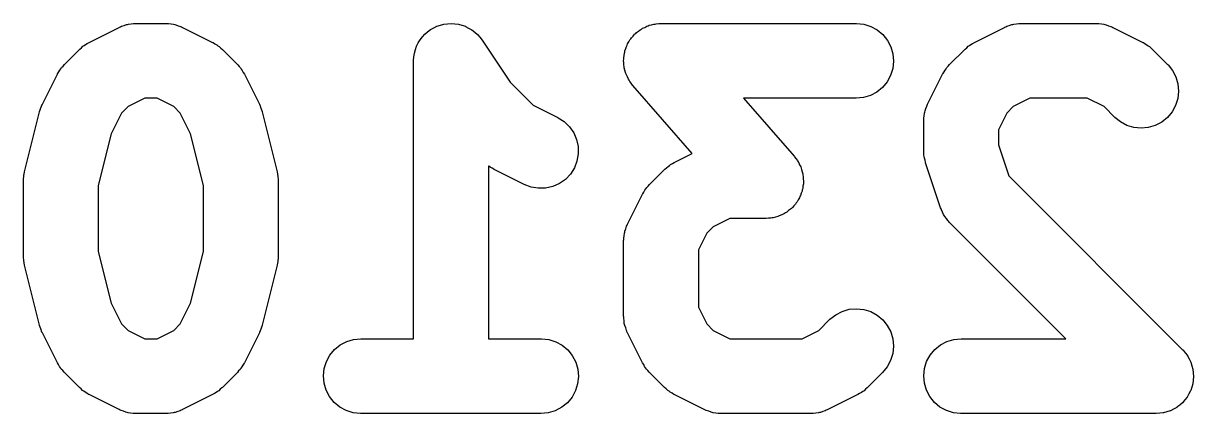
# Model space of a CAD drawing. Extents: x 1.4 to 13.8, y -4.8 to -0.1.
# Drawn here: x 1.435 to 2.02, y -0.342 to -0.148 of the extents above; entities that cross this region are included whole.
import ezdxf

# ---------------------------------------------------------------- set-up
doc = ezdxf.new("R2010")
doc.units = 0
doc.header["$MEASUREMENT"] = 0
doc.layers.add('BLACK', color=7, linetype='CONTINUOUS')

msp = doc.modelspace()

# ---------------------------------------------------------------- linework, layer by layer
at = {"layer": 'BLACK', "linetype": 'CONTINUOUS'}
for p, q in [((1.46805, -0.157033), (1.48304, -0.149534)), ((1.48304, -0.149534), (1.48328, -0.149419)), ((1.48328, -0.149419), (1.48379, -0.149229)), ((1.48379, -0.149229), (1.48428, -0.148971)), ((1.48428, -0.148971), (1.4855, -0.148602)), ((1.4855, -0.148602), (1.4867, -0.148161)), ((1.4867, -0.148161), (1.48725, -0.148075)), ((1.48725, -0.148075), (1.48777, -0.147916)), ((1.48777, -0.147916), (1.48905, -0.147791)), ((1.48905, -0.147791), (1.49031, -0.147592)), ((1.49031, -0.147592), (1.49086, -0.147614)), ((1.49086, -0.147614), (1.49141, -0.14756)), ((1.49141, -0.14756), (1.50641, -0.14756)), ((1.50641, -0.14756), (1.50667, -0.147562)), ((1.50667, -0.147562), (1.50721, -0.147623)), ((1.50721, -0.147623), (1.50776, -0.147609)), ((1.50776, -0.147609), (1.50902, -0.147826)), ((1.50902, -0.147826), (1.51029, -0.147969)), ((1.51029, -0.147969), (1.51082, -0.148135)), ((1.51082, -0.148135), (1.51136, -0.148228)), ((1.51136, -0.148228), (1.51255, -0.148686)), ((1.51255, -0.148686), (1.51377, -0.149072)), ((1.51377, -0.149072), (1.51425, -0.149337)), ((1.51425, -0.149337), (1.51477, -0.149534)), ((1.51477, -0.149534), (1.52977, -0.157033)), ((1.6358, -0.1529), (1.63722, -0.151764)), ((1.63722, -0.151764), (1.63862, -0.150629)), ((1.63862, -0.150629), (1.63864, -0.150622)), ((1.63864, -0.150622), (1.63865, -0.150613)), ((1.63865, -0.150613), (1.64025, -0.149775)), ((1.64025, -0.149775), (1.64185, -0.148933)), ((1.64185, -0.148933), (1.64187, -0.148929)), ((1.64187, -0.148929), (1.64188, -0.148922)), ((1.64188, -0.148922), (1.64361, -0.148413)), ((1.64361, -0.148413), (1.64535, -0.147897)), ((1.64535, -0.147897), (1.64537, -0.147895)), ((1.64537, -0.147895), (1.64538, -0.147891)), ((1.64538, -0.147891), (1.64718, -0.147728)), ((1.64718, -0.147728), (1.64899, -0.14756)), ((1.64899, -0.14756), (1.649, -0.147562)), ((1.649, -0.147562), (1.64902, -0.14756)), ((1.64902, -0.14756), (1.65082, -0.14775)), ((1.65082, -0.14775), (1.65262, -0.147936)), ((1.65262, -0.147936), (1.65263, -0.14794)), ((1.65263, -0.14794), (1.65265, -0.147942)), ((1.65265, -0.147942), (1.65438, -0.148477)), ((1.65438, -0.148477), (1.65611, -0.14901)), ((1.65611, -0.14901), (1.65612, -0.149017)), ((1.65612, -0.149017), (1.65613, -0.149021)), ((1.65613, -0.149021), (1.65773, -0.149884)), ((1.65773, -0.149884), (1.65932, -0.150741)), ((1.65932, -0.150741), (1.65933, -0.15075)), ((1.65933, -0.15075), (1.65934, -0.150757)), ((1.65934, -0.150757), (1.66074, -0.151915)), ((1.66074, -0.151915), (1.66214, -0.153063)), ((1.74166, -0.152101), (1.74262, -0.151426)), ((1.74262, -0.151426), (1.74353, -0.150684)), ((1.74353, -0.150684), (1.7441, -0.150376)), ((1.7441, -0.150376), (1.74464, -0.149998)), ((1.74464, -0.149998), (1.74571, -0.149521)), ((1.74571, -0.149521), (1.74675, -0.148971)), ((1.74675, -0.148971), (1.74738, -0.148781)), ((1.74738, -0.148781), (1.74798, -0.148515)), ((1.74798, -0.148515), (1.74912, -0.148255)), ((1.74912, -0.148255), (1.75024, -0.147916)), ((1.75024, -0.147916), (1.7509, -0.147852)), ((1.7509, -0.147852), (1.75153, -0.147707)), ((1.75153, -0.147707), (1.75271, -0.147674)), ((1.75271, -0.147674), (1.75387, -0.14756)), ((1.75387, -0.14756), (1.85136, -0.14756)), ((1.85136, -0.14756), (1.85162, -0.147562)), ((1.85162, -0.147562), (1.85525, -0.147969)), ((1.85525, -0.147969), (1.85873, -0.149072)), ((1.85873, -0.149072), (1.86193, -0.15083)), ((1.86193, -0.15083), (1.86472, -0.153176)), ((1.91049, -0.157033), (1.92549, -0.149534)), ((1.92549, -0.149534), (1.92572, -0.149419)), ((1.92572, -0.149419), (1.92624, -0.149229)), ((1.92624, -0.149229), (1.92673, -0.148971)), ((1.92673, -0.148971), (1.92795, -0.148602)), ((1.92795, -0.148602), (1.92915, -0.148161)), ((1.92915, -0.148161), (1.92969, -0.148075)), ((1.92969, -0.148075), (1.93022, -0.147916)), ((1.93022, -0.147916), (1.93149, -0.147791)), ((1.93149, -0.147791), (1.93275, -0.147592)), ((1.93275, -0.147592), (1.9333, -0.147614)), ((1.9333, -0.147614), (1.93385, -0.14756)), ((1.93385, -0.14756), (1.97135, -0.14756)), ((1.97135, -0.14756), (1.97161, -0.147562)), ((1.97161, -0.147562), (1.97216, -0.147623)), ((1.97216, -0.147623), (1.97271, -0.147609)), ((1.97271, -0.147609), (1.97396, -0.147826)), ((1.97396, -0.147826), (1.97524, -0.147969)), ((1.97524, -0.147969), (1.97576, -0.148135)), ((1.97576, -0.148135), (1.9763, -0.148228)), ((1.9763, -0.148228), (1.9775, -0.148686)), ((1.9775, -0.148686), (1.97871, -0.149072)), ((1.97871, -0.149072), (1.9792, -0.149337)), ((1.9792, -0.149337), (1.97971, -0.149534)), ((1.97971, -0.149534), (1.99471, -0.157033)), ((1.46622, -0.158076), (1.46716, -0.157593)), ((1.46716, -0.157593), (1.46805, -0.157033)), ((1.52977, -0.157033), (1.53, -0.157152)), ((1.53, -0.157152), (1.53088, -0.157723)), ((1.53088, -0.157723), (1.53181, -0.15822)), ((1.6317, -0.158894), (1.63257, -0.157313)), ((1.63257, -0.157313), (1.63344, -0.15572)), ((1.63344, -0.15572), (1.63345, -0.155708)), ((1.63345, -0.155708), (1.63346, -0.155695)), ((1.63346, -0.155695), (1.63462, -0.154307)), ((1.63462, -0.154307), (1.63578, -0.15292)), ((1.63578, -0.15292), (1.63579, -0.152911)), ((1.63579, -0.152911), (1.6358, -0.1529)), ((1.66214, -0.153063), (1.66215, -0.153074)), ((1.66215, -0.153074), (1.66216, -0.153084)), ((1.66216, -0.153084), (1.6633, -0.154491)), ((1.6633, -0.154491), (1.66445, -0.155887)), ((1.66445, -0.155887), (1.67842, -0.176844)), ((1.73695, -0.158436), (1.73718, -0.157825)), ((1.73718, -0.157825), (1.73781, -0.156835)), ((1.73781, -0.156835), (1.73837, -0.155803)), ((1.73837, -0.155803), (1.73879, -0.155298)), ((1.73879, -0.155298), (1.73914, -0.154744)), ((1.73914, -0.154744), (1.73995, -0.153895)), ((1.73995, -0.153895), (1.7407, -0.152991)), ((1.7407, -0.152991), (1.74121, -0.152576)), ((1.74121, -0.152576), (1.74166, -0.152101)), ((1.86472, -0.153176), (1.86701, -0.156021)), ((1.86701, -0.156021), (1.8687, -0.159255)), ((1.90867, -0.158076), (1.9096, -0.157593)), ((1.9096, -0.157593), (1.91049, -0.157033)), ((1.99471, -0.157033), (1.99494, -0.157152)), ((1.99494, -0.157152), (1.99582, -0.157723)), ((1.99582, -0.157723), (1.99675, -0.15822)), ((1.45569, -0.168035), (1.46319, -0.160536)), ((1.46319, -0.160536), (1.46337, -0.160353)), ((1.46337, -0.160353), (1.46419, -0.159698)), ((1.46419, -0.159698), (1.46496, -0.158976)), ((1.46496, -0.158976), (1.46562, -0.158562)), ((1.46562, -0.158562), (1.46622, -0.158076)), ((1.53181, -0.15822), (1.53241, -0.158714)), ((1.53241, -0.158714), (1.53306, -0.159138)), ((1.53306, -0.159138), (1.53381, -0.159869)), ((1.53381, -0.159869), (1.53463, -0.160536)), ((1.53463, -0.160536), (1.54213, -0.168035)), ((1.63039, -0.164195), (1.63059, -0.162401)), ((1.63059, -0.162387), (1.6306, -0.162373)), ((1.63059, -0.162401), (1.63059, -0.162387)), ((1.6306, -0.162373), (1.63114, -0.160659)), ((1.63114, -0.160659), (1.63169, -0.158921)), ((1.63169, -0.158908), (1.6317, -0.158894)), ((1.63169, -0.158921), (1.63169, -0.158908)), ((1.73523, -0.164821), (1.73543, -0.163666)), ((1.73543, -0.163666), (1.73556, -0.1625)), ((1.73556, -0.1625), (1.73575, -0.161874)), ((1.73575, -0.161874), (1.73586, -0.161227)), ((1.73586, -0.161227), (1.73629, -0.160134)), ((1.73629, -0.160134), (1.73663, -0.159014)), ((1.73663, -0.159014), (1.73695, -0.158436)), ((1.8687, -0.159255), (1.86973, -0.162757)), ((1.86973, -0.162757), (1.87006, -0.166391)), ((1.89813, -0.168035), (1.90563, -0.160536)), ((1.90563, -0.160536), (1.90582, -0.160353)), ((1.90582, -0.160353), (1.90664, -0.159698)), ((1.90664, -0.159698), (1.9074, -0.158976)), ((1.9074, -0.158976), (1.90806, -0.158562)), ((1.90806, -0.158562), (1.90867, -0.158076)), ((1.99675, -0.15822), (1.99735, -0.158714)), ((1.99735, -0.158714), (1.998, -0.159138)), ((1.998, -0.159138), (1.99876, -0.159869)), ((1.99876, -0.159869), (1.99957, -0.160536)), ((1.99957, -0.160536), (2.00707, -0.168035)), ((1.45429, -0.169601), (1.45502, -0.168847)), ((1.45502, -0.168847), (1.45569, -0.168035)), ((1.54213, -0.168035), (1.54231, -0.168221)), ((1.54231, -0.168221), (1.54296, -0.169042)), ((1.54296, -0.169042), (1.54369, -0.169806)), ((1.63019, -0.166), (1.63039, -0.164195)), ((1.63019, -0.166028), (1.63019, -0.166)), ((1.63019, -0.166029), (1.63019, -0.166028)), ((1.63019, -0.166031), (1.63019, -0.166029)), ((1.63019, -0.166261), (1.63019, -0.166031)), ((1.63019, -0.30504), (1.63019, -0.166261)), ((1.73517, -0.16613), (1.73524, -0.165478)), ((1.73528, -0.167298), (1.73517, -0.16613)), ((1.73524, -0.165478), (1.73523, -0.164821)), ((1.7353, -0.16847), (1.73528, -0.167298)), ((1.73545, -0.169111), (1.7353, -0.16847)), ((1.7355, -0.169765), (1.73545, -0.169111)), ((1.87006, -0.166391), (1.86968, -0.170021)), ((1.89673, -0.169601), (1.89746, -0.168847)), ((1.89746, -0.168847), (1.89813, -0.168035)), ((2.00707, -0.168035), (2.00725, -0.168221)), ((2.00725, -0.168221), (2.00953, -0.171074)), ((1.44468, -0.187894), (1.45218, -0.172896)), ((1.45218, -0.172896), (1.4523, -0.172663)), ((1.4523, -0.172663), (1.45287, -0.171782)), ((1.45287, -0.171782), (1.45337, -0.170856)), ((1.45337, -0.170856), (1.45386, -0.170254)), ((1.45386, -0.170254), (1.45429, -0.169601)), ((1.54369, -0.169806), (1.5441, -0.170465)), ((1.5441, -0.170465), (1.54459, -0.171074)), ((1.54459, -0.171074), (1.54507, -0.172006)), ((1.54507, -0.172006), (1.54563, -0.172896)), ((1.54563, -0.172896), (1.55313, -0.187894)), ((1.73584, -0.17089), (1.7355, -0.169765)), ((1.73609, -0.172035), (1.73584, -0.17089)), ((1.73635, -0.172637), (1.73609, -0.172035)), ((1.73654, -0.173266), (1.73635, -0.172637)), ((1.73708, -0.174305), (1.73654, -0.173266)), ((1.73755, -0.17538), (1.73708, -0.174305)), ((1.73792, -0.175919), (1.73755, -0.17538)), ((1.8686, -0.173508), (1.86687, -0.176718)), ((1.86968, -0.170021), (1.8686, -0.173508)), ((1.88713, -0.187894), (1.89463, -0.172896)), ((1.89463, -0.172896), (1.89475, -0.172663)), ((1.89475, -0.172663), (1.89532, -0.171782)), ((1.89532, -0.171782), (1.89581, -0.170856)), ((1.89581, -0.170856), (1.89631, -0.170254)), ((1.89631, -0.170254), (1.89673, -0.169601)), ((2.00953, -0.171074), (2.01121, -0.174314)), ((2.01121, -0.174314), (2.01223, -0.177819)), ((1.67842, -0.176844), (1.68996, -0.188387)), ((1.73823, -0.176501), (1.73792, -0.175919)), ((1.73896, -0.177415), (1.73823, -0.176501)), ((1.73963, -0.178378), (1.73896, -0.177415)), ((1.7398, -0.178575), (1.73963, -0.178378)), ((1.76951, -0.212526), (1.7398, -0.178575)), ((1.86454, -0.17953), (1.86171, -0.181837)), ((1.86687, -0.176718), (1.86454, -0.17953)), ((2.01223, -0.177819), (2.01254, -0.181455)), ((1.49582, -0.184962), (1.48749, -0.189129)), ((1.50199, -0.184962), (1.49582, -0.184962)), ((1.51033, -0.189129), (1.50199, -0.184962)), ((1.85136, -0.184962), (1.79509, -0.184962)), ((1.79509, -0.184962), (1.82044, -0.213939)), ((1.85499, -0.184605), (1.85136, -0.184962)), ((1.85849, -0.18355), (1.85499, -0.184605)), ((1.86171, -0.181837), (1.85849, -0.18355)), ((1.93827, -0.184962), (1.92993, -0.189129)), ((1.96693, -0.184962), (1.93827, -0.184962)), ((1.97527, -0.189129), (1.96693, -0.184962)), ((2.01215, -0.185083), (2.01106, -0.188566)), ((2.01254, -0.181455), (2.01215, -0.185083)), ((1.43577, -0.221718), (1.44327, -0.191721)), ((1.44327, -0.191721), (1.44333, -0.191469)), ((1.44333, -0.191469), (1.44336, -0.191387)), ((1.44336, -0.191387), (1.44338, -0.191302)), ((1.44338, -0.191302), (1.444, -0.189679)), ((1.444, -0.189679), (1.44461, -0.188049)), ((1.44461, -0.188049), (1.44465, -0.187975)), ((1.44465, -0.187975), (1.44468, -0.187894)), ((1.48428, -0.192336), (1.47906, -0.202784)), ((1.48749, -0.189129), (1.48428, -0.192336)), ((1.51353, -0.192336), (1.51033, -0.189129)), ((1.51876, -0.202784), (1.51353, -0.192336)), ((1.55313, -0.187894), (1.55324, -0.188128)), ((1.55324, -0.188128), (1.55327, -0.18821)), ((1.55327, -0.18821), (1.55332, -0.188284)), ((1.55332, -0.188284), (1.5539, -0.189921)), ((1.5539, -0.189921), (1.5545, -0.191554)), ((1.5545, -0.191554), (1.55451, -0.19164)), ((1.55451, -0.19164), (1.55454, -0.191721)), ((1.55454, -0.191721), (1.56204, -0.221718)), ((1.68996, -0.188387), (1.70224, -0.194529)), ((1.88542, -0.193639), (1.88556, -0.192369)), ((1.88556, -0.192369), (1.88573, -0.191844)), ((1.88573, -0.191844), (1.88582, -0.191302)), ((1.88582, -0.191302), (1.88628, -0.190108)), ((1.88628, -0.190108), (1.88667, -0.18889)), ((1.88667, -0.18889), (1.88693, -0.188408)), ((1.88693, -0.188408), (1.88713, -0.187894)), ((1.92672, -0.192336), (1.92256, -0.200672)), ((1.92993, -0.189129), (1.92672, -0.192336)), ((1.98062, -0.194482), (1.97527, -0.189129)), ((2.00931, -0.19177), (2.00698, -0.194574)), ((2.01106, -0.188566), (2.00931, -0.19177)), ((1.70224, -0.194529), (1.70248, -0.194647)), ((1.70248, -0.194647), (1.70554, -0.196633)), ((1.70554, -0.196633), (1.70816, -0.199176)), ((1.88515, -0.196257), (1.88516, -0.195996)), ((1.88515, -0.211255), (1.88515, -0.196257)), ((1.88516, -0.195996), (1.88522, -0.195449)), ((1.8852, -0.194899), (1.88542, -0.193639)), ((1.88522, -0.195449), (1.8852, -0.194899)), ((1.98344, -0.196799), (1.98062, -0.194482)), ((1.98666, -0.198524), (1.98344, -0.196799)), ((1.99015, -0.199591), (1.98666, -0.198524)), ((2.00091, -0.198573), (1.99741, -0.199616)), ((2.00414, -0.196871), (2.00091, -0.198573)), ((2.00698, -0.194574), (2.00414, -0.196871)), ((1.47906, -0.202784), (1.47261, -0.228555)), ((1.5252, -0.228556), (1.51876, -0.202784)), ((1.70816, -0.199176), (1.71023, -0.202179)), ((1.71023, -0.202179), (1.71168, -0.205528)), ((1.92256, -0.200672), (1.92256, -0.20822)), ((1.99378, -0.19996), (1.99015, -0.199591)), ((1.99741, -0.199616), (1.99378, -0.19996)), ((1.71168, -0.205528), (1.71246, -0.209094)), ((1.71246, -0.209094), (1.71252, -0.212744)), ((1.92256, -0.20822), (1.9277, -0.223651)), ((1.71188, -0.216336), (1.71055, -0.219735)), ((1.71252, -0.212744), (1.71188, -0.216336)), ((1.76051, -0.217026), (1.76951, -0.212526)), ((1.82044, -0.213939), (1.82061, -0.214136)), ((1.82061, -0.214136), (1.82128, -0.215099)), ((1.82128, -0.215099), (1.82202, -0.216013)), ((1.82202, -0.216013), (1.82232, -0.216595)), ((1.88526, -0.212301), (1.88515, -0.211255)), ((1.88527, -0.213351), (1.88526, -0.212301)), ((1.88543, -0.214112), (1.88527, -0.213351)), ((1.88551, -0.214887), (1.88543, -0.214112)), ((1.88581, -0.215893), (1.88551, -0.214887)), ((1.88603, -0.216921), (1.88581, -0.215893)), ((1.43562, -0.222365), (1.43572, -0.222047)), ((1.43572, -0.222047), (1.43577, -0.221718)), ((1.56204, -0.221718), (1.5621, -0.221971)), ((1.5621, -0.221971), (1.56215, -0.222302)), ((1.66788, -0.218802), (1.66759, -0.218613)), ((1.66759, -0.218613), (1.66759, -0.30504)), ((1.66848, -0.219296), (1.66788, -0.218802)), ((1.66941, -0.219792), (1.66848, -0.219296)), ((1.67029, -0.220364), (1.66941, -0.219792)), ((1.67052, -0.220483), (1.67029, -0.220364)), ((1.68552, -0.227982), (1.67052, -0.220483)), ((1.71055, -0.219735), (1.70858, -0.222811)), ((1.74815, -0.228028), (1.75565, -0.220529)), ((1.75565, -0.220529), (1.75583, -0.220346)), ((1.75583, -0.220346), (1.75666, -0.21969)), ((1.75666, -0.21969), (1.75742, -0.218969)), ((1.75742, -0.218969), (1.75808, -0.218554)), ((1.75808, -0.218554), (1.75869, -0.218069)), ((1.75869, -0.218069), (1.75962, -0.217585)), ((1.75962, -0.217585), (1.76051, -0.217026)), ((1.82232, -0.216595), (1.82269, -0.217134)), ((1.82269, -0.217134), (1.82316, -0.218208)), ((1.82316, -0.218208), (1.82371, -0.219248)), ((1.82371, -0.219248), (1.82389, -0.219877)), ((1.82389, -0.219877), (1.82415, -0.220479)), ((1.82415, -0.220479), (1.82441, -0.221624)), ((1.82441, -0.221624), (1.82474, -0.222749)), ((1.88611, -0.217169), (1.88603, -0.216921)), ((1.89361, -0.239666), (1.88611, -0.217169)), ((1.43521, -0.225992), (1.43525, -0.225661)), ((1.43521, -0.226253), (1.43521, -0.225992)), ((1.43521, -0.263749), (1.43521, -0.226253)), ((1.43523, -0.225328), (1.43545, -0.22385)), ((1.43525, -0.225661), (1.43523, -0.225328)), ((1.43545, -0.22385), (1.43562, -0.222365)), ((1.56215, -0.222302), (1.56225, -0.222621)), ((1.56225, -0.222621), (1.56239, -0.224108)), ((1.56239, -0.224108), (1.56259, -0.225589)), ((1.56259, -0.225589), (1.56257, -0.225921)), ((1.56257, -0.225921), (1.5626, -0.226253)), ((1.5626, -0.226253), (1.5626, -0.263749)), ((1.68893, -0.229287), (1.68552, -0.227982)), ((1.70307, -0.227542), (1.69973, -0.229017)), ((1.70606, -0.225447), (1.70307, -0.227542)), ((1.70858, -0.222811), (1.70606, -0.225447)), ((1.74748, -0.22884), (1.74815, -0.228028)), ((1.82474, -0.222749), (1.8248, -0.223403)), ((1.8248, -0.223403), (1.82494, -0.224044)), ((1.82501, -0.227693), (1.82481, -0.228848)), ((1.82494, -0.224044), (1.82496, -0.225216)), ((1.82496, -0.225216), (1.82507, -0.226384)), ((1.82507, -0.226384), (1.825, -0.227036)), ((1.825, -0.227036), (1.82501, -0.227693)), ((1.9277, -0.223651), (2.01457, -0.310518)), ((1.47261, -0.228555), (1.47261, -0.261446)), ((1.5252, -0.261446), (1.5252, -0.228556)), ((1.69252, -0.229906), (1.68893, -0.229287)), ((1.69617, -0.229815), (1.69252, -0.229906)), ((1.69973, -0.229017), (1.69617, -0.229815)), ((1.73715, -0.247886), (1.74465, -0.232888)), ((1.74465, -0.232888), (1.74477, -0.232655)), ((1.74477, -0.232655), (1.74534, -0.231774)), ((1.74534, -0.231774), (1.74583, -0.230848)), ((1.74583, -0.230848), (1.74633, -0.230246)), ((1.74633, -0.230246), (1.74675, -0.229593)), ((1.74675, -0.229593), (1.74748, -0.22884)), ((1.82361, -0.2335), (1.82329, -0.234078)), ((1.82395, -0.23238), (1.82361, -0.2335)), ((1.82438, -0.231287), (1.82395, -0.23238)), ((1.82449, -0.23064), (1.82438, -0.231287)), ((1.82469, -0.230014), (1.82449, -0.23064)), ((1.82481, -0.228848), (1.82469, -0.230014)), ((1.81954, -0.239523), (1.81904, -0.239938)), ((1.82029, -0.238619), (1.81954, -0.239523)), ((1.8211, -0.23777), (1.82029, -0.238619)), ((1.82145, -0.237217), (1.8211, -0.23777)), ((1.82187, -0.236711), (1.82145, -0.237217)), ((1.82243, -0.235679), (1.82187, -0.236711)), ((1.82306, -0.234689), (1.82243, -0.235679)), ((1.82329, -0.234078), (1.82306, -0.234689)), ((1.89384, -0.240169), (1.89361, -0.239666)), ((1.78829, -0.244954), (1.77995, -0.249122)), ((1.80637, -0.244954), (1.78829, -0.244954)), ((1.80753, -0.24484), (1.80637, -0.244954)), ((1.80871, -0.244807), (1.80753, -0.24484)), ((1.80935, -0.244662), (1.80871, -0.244807)), ((1.81, -0.244598), (1.80935, -0.244662)), ((1.81112, -0.244259), (1.81, -0.244598)), ((1.81227, -0.243999), (1.81112, -0.244259)), ((1.81287, -0.243733), (1.81227, -0.243999)), ((1.81349, -0.243543), (1.81287, -0.243733)), ((1.81453, -0.242992), (1.81349, -0.243543)), ((1.8156, -0.242516), (1.81453, -0.242992)), ((1.81614, -0.242138), (1.8156, -0.242516)), ((1.81672, -0.24183), (1.81614, -0.242138)), ((1.81763, -0.241088), (1.81672, -0.24183)), ((1.81858, -0.240413), (1.81763, -0.241088)), ((1.81904, -0.239938), (1.81858, -0.240413)), ((1.89399, -0.240697), (1.89384, -0.240169)), ((1.89458, -0.241832), (1.89399, -0.240697)), ((1.8951, -0.242999), (1.89458, -0.241832)), ((1.89542, -0.243449), (1.8951, -0.242999)), ((1.89567, -0.243938), (1.89542, -0.243449)), ((1.89647, -0.244937), (1.89567, -0.243938)), ((1.89721, -0.24598), (1.89647, -0.244937)), ((1.73575, -0.251837), (1.73584, -0.251294)), ((1.73584, -0.251294), (1.7363, -0.250101)), ((1.7363, -0.250101), (1.73669, -0.248883)), ((1.73669, -0.248883), (1.73695, -0.2484)), ((1.73695, -0.2484), (1.73715, -0.247886)), ((1.77995, -0.249122), (1.77674, -0.252329)), ((1.8976, -0.246359), (1.89721, -0.24598)), ((1.89795, -0.24679), (1.8976, -0.246359)), ((1.89813, -0.246976), (1.89795, -0.24679)), ((1.9562, -0.30504), (1.89813, -0.246976)), ((1.73517, -0.25625), (1.73518, -0.255988)), ((1.73517, -0.293745), (1.73517, -0.25625)), ((1.73518, -0.255988), (1.73524, -0.255441)), ((1.73522, -0.254891), (1.73544, -0.253632)), ((1.73524, -0.255441), (1.73522, -0.254891)), ((1.73544, -0.253632), (1.73558, -0.252361)), ((1.73558, -0.252361), (1.73575, -0.251837)), ((1.77674, -0.252329), (1.77257, -0.260664)), ((1.47261, -0.261446), (1.47906, -0.287218)), ((1.51876, -0.287218), (1.5252, -0.261446)), ((1.77257, -0.260664), (1.77257, -0.28933)), ((1.43524, -0.26408), (1.43521, -0.263749)), ((1.43522, -0.264413), (1.43524, -0.26408)), ((1.43542, -0.265894), (1.43522, -0.264413)), ((1.43557, -0.267381), (1.43542, -0.265894)), ((1.43566, -0.2677), (1.43557, -0.267381)), ((1.43571, -0.26803), (1.43566, -0.2677)), ((1.43577, -0.268284), (1.43571, -0.26803)), ((1.44327, -0.29828), (1.43577, -0.268284)), ((1.56204, -0.268284), (1.55454, -0.29828)), ((1.56209, -0.267954), (1.56204, -0.268284)), ((1.56219, -0.267637), (1.56209, -0.267954)), ((1.56236, -0.266152), (1.56219, -0.267637)), ((1.56258, -0.264674), (1.56236, -0.266152)), ((1.5626, -0.26401), (1.56256, -0.264341)), ((1.56256, -0.264341), (1.56258, -0.264674)), ((1.5626, -0.263749), (1.5626, -0.26401)), ((1.47906, -0.287218), (1.48428, -0.297665)), ((1.51353, -0.297665), (1.51876, -0.287218)), ((1.77257, -0.28933), (1.77674, -0.297665)), ((1.84118, -0.293059), (1.84442, -0.29138)), ((1.84442, -0.29138), (1.84792, -0.290361)), ((1.84792, -0.290361), (1.85156, -0.290043)), ((1.85156, -0.290043), (1.85519, -0.290437)), ((1.85519, -0.290437), (1.85867, -0.291529)), ((1.85867, -0.291529), (1.86187, -0.293276)), ((1.48428, -0.297665), (1.48749, -0.300873)), ((1.51033, -0.300873), (1.51353, -0.297665)), ((1.73523, -0.294293), (1.73517, -0.293745)), ((1.73521, -0.294843), (1.73523, -0.294293)), ((1.7354, -0.296105), (1.73521, -0.294843)), ((1.73553, -0.297377), (1.7354, -0.296105)), ((1.73569, -0.297904), (1.73553, -0.297377)), ((1.73577, -0.298448), (1.73569, -0.297904)), ((1.77674, -0.297665), (1.77995, -0.300873)), ((1.83279, -0.300873), (1.83814, -0.295519)), ((1.83814, -0.295519), (1.83832, -0.295336)), ((1.83832, -0.295336), (1.84118, -0.293059)), ((1.86187, -0.293276), (1.86468, -0.295612)), ((1.86468, -0.295612), (1.86697, -0.298449)), ((1.4433, -0.298362), (1.44327, -0.29828)), ((1.44331, -0.298448), (1.4433, -0.298362)), ((1.44391, -0.300081), (1.44331, -0.298448)), ((1.44449, -0.301718), (1.44391, -0.300081)), ((1.44454, -0.301792), (1.44449, -0.301718)), ((1.44457, -0.301874), (1.44454, -0.301792)), ((1.44468, -0.302108), (1.44457, -0.301874)), ((1.45218, -0.317106), (1.44468, -0.302108)), ((1.48749, -0.300873), (1.49582, -0.30504)), ((1.50199, -0.30504), (1.51033, -0.300873)), ((1.55313, -0.302108), (1.54563, -0.317106)), ((1.55316, -0.302027), (1.55313, -0.302108)), ((1.5532, -0.301953), (1.55316, -0.302027)), ((1.55381, -0.300324), (1.5532, -0.301953)), ((1.55443, -0.2987), (1.55381, -0.300324)), ((1.55445, -0.298615), (1.55443, -0.2987)), ((1.55448, -0.298533), (1.55445, -0.298615)), ((1.55454, -0.29828), (1.55448, -0.298533)), ((1.73622, -0.299648), (1.73577, -0.298448)), ((1.73658, -0.300871), (1.73622, -0.299648)), ((1.73684, -0.301357), (1.73658, -0.300871)), ((1.73703, -0.301874), (1.73684, -0.301357)), ((1.73715, -0.302108), (1.73703, -0.301874)), ((1.74465, -0.317106), (1.73715, -0.302108)), ((1.77995, -0.300873), (1.78829, -0.30504)), ((1.82445, -0.30504), (1.83279, -0.300873)), ((1.86697, -0.298449), (1.86868, -0.301677)), ((1.86868, -0.301677), (1.86972, -0.305175)), ((1.49582, -0.30504), (1.50199, -0.30504)), ((1.59072, -0.310472), (1.59354, -0.308165)), ((1.59354, -0.308165), (1.59677, -0.306451)), ((1.59677, -0.306451), (1.60026, -0.305396)), ((1.60026, -0.305396), (1.60389, -0.30504)), ((1.60389, -0.30504), (1.63019, -0.30504)), ((1.66759, -0.30504), (1.69388, -0.30504)), ((1.69388, -0.30504), (1.69414, -0.305042)), ((1.69414, -0.305042), (1.69777, -0.305449)), ((1.69777, -0.305449), (1.70125, -0.306553)), ((1.70125, -0.306553), (1.70445, -0.308311)), ((1.70445, -0.308311), (1.70724, -0.310657)), ((1.78829, -0.30504), (1.82445, -0.30504)), ((1.87006, -0.308808), (1.86969, -0.312439)), ((1.86972, -0.305175), (1.87006, -0.308808)), ((1.89068, -0.310472), (1.89351, -0.308165)), ((1.89351, -0.308165), (1.89673, -0.306451)), ((1.89673, -0.306451), (1.90022, -0.305396)), ((1.90022, -0.305396), (1.90386, -0.30504)), ((1.90386, -0.30504), (1.9562, -0.30504)), ((1.58665, -0.316494), (1.58839, -0.313284)), ((1.58839, -0.313284), (1.59072, -0.310472)), ((1.70724, -0.310657), (1.70953, -0.313501)), ((1.70953, -0.313501), (1.71122, -0.316736)), ((1.86969, -0.312439), (1.86863, -0.31593)), ((1.88662, -0.316494), (1.88835, -0.313284)), ((1.88835, -0.313284), (1.89068, -0.310472)), ((2.01457, -0.310518), (2.0147, -0.310654)), ((2.0147, -0.310654), (2.0147, -0.310657)), ((2.0147, -0.310657), (2.01471, -0.31066)), ((2.01471, -0.31066), (2.01475, -0.310704)), ((2.01475, -0.310704), (2.01587, -0.312101)), ((2.01587, -0.312101), (2.01699, -0.313501)), ((2.01699, -0.313501), (2.01701, -0.31353)), ((2.01701, -0.31353), (2.01703, -0.313556)), ((2.01703, -0.313556), (2.01785, -0.315144)), ((2.01785, -0.315144), (2.01868, -0.316736)), ((1.45274, -0.317996), (1.45218, -0.317106)), ((1.45323, -0.318928), (1.45274, -0.317996)), ((1.45371, -0.319537), (1.45323, -0.318928)), ((1.45413, -0.320196), (1.45371, -0.319537)), ((1.45485, -0.320959), (1.45413, -0.320196)), ((1.4555, -0.321781), (1.45485, -0.320959)), ((1.54279, -0.321155), (1.54213, -0.321966)), ((1.54352, -0.320401), (1.54279, -0.321155)), ((1.54395, -0.319748), (1.54352, -0.320401)), ((1.54444, -0.319146), (1.54395, -0.319748)), ((1.54494, -0.318221), (1.54444, -0.319146)), ((1.54551, -0.317339), (1.54494, -0.318221)), ((1.54563, -0.317106), (1.54551, -0.317339)), ((1.58519, -0.323611), (1.58557, -0.319981)), ((1.58557, -0.319981), (1.58665, -0.316494)), ((1.71122, -0.316736), (1.71225, -0.320237)), ((1.71225, -0.320237), (1.71258, -0.323872)), ((1.74521, -0.317995), (1.74465, -0.317106)), ((1.74569, -0.318928), (1.74521, -0.317995)), ((1.74618, -0.319537), (1.74569, -0.318928)), ((1.74659, -0.320196), (1.74618, -0.319537)), ((1.74731, -0.320959), (1.74659, -0.320196)), ((1.74797, -0.321781), (1.74731, -0.320959)), ((1.8669, -0.319146), (1.86459, -0.321966)), ((1.86863, -0.31593), (1.8669, -0.319146)), ((1.88516, -0.323611), (1.88554, -0.319981)), ((1.88554, -0.319981), (1.88662, -0.316494)), ((2.01868, -0.316736), (2.01869, -0.316767)), ((2.01869, -0.316767), (2.01871, -0.316796)), ((2.01871, -0.316796), (2.01921, -0.318518)), ((2.01921, -0.318518), (2.01971, -0.320237)), ((2.01971, -0.320237), (2.01972, -0.320269)), ((2.01972, -0.320269), (2.01972, -0.320301)), ((2.01972, -0.320301), (2.01988, -0.322091)), ((1.45569, -0.321966), (1.4555, -0.321781)), ((1.46319, -0.329465), (1.45569, -0.321966)), ((1.54213, -0.321966), (1.53463, -0.329466)), ((1.58552, -0.327245), (1.58519, -0.323611)), ((1.58655, -0.330746), (1.58552, -0.327245)), ((1.7122, -0.327501), (1.71112, -0.330988)), ((1.71258, -0.323872), (1.7122, -0.327501)), ((1.74815, -0.321966), (1.74797, -0.321781)), ((1.75565, -0.329465), (1.74815, -0.321966)), ((1.86459, -0.321966), (1.85709, -0.329465)), ((1.88549, -0.327245), (1.88516, -0.323611)), ((1.88652, -0.330746), (1.88549, -0.327245)), ((2.01966, -0.327501), (2.01965, -0.327533)), ((2.01985, -0.325722), (2.01966, -0.327501)), ((2.02004, -0.323937), (2.01985, -0.325722)), ((2.01988, -0.322091), (2.02004, -0.323872)), ((2.02004, -0.323872), (2.02004, -0.323904)), ((2.02004, -0.323904), (2.02004, -0.323937)), ((1.464, -0.330132), (1.46319, -0.329465)), ((1.46475, -0.330864), (1.464, -0.330132)), ((1.4654, -0.331288), (1.46475, -0.330864)), ((1.46601, -0.331782), (1.4654, -0.331288)), ((1.46693, -0.332279), (1.46601, -0.331782)), ((1.46781, -0.33285), (1.46693, -0.332279)), ((1.46805, -0.332969), (1.46781, -0.33285)), ((1.48304, -0.340468), (1.46805, -0.332969)), ((1.52977, -0.332969), (1.51477, -0.340468)), ((1.53066, -0.332409), (1.52977, -0.332969)), ((1.53159, -0.331926), (1.53066, -0.332409)), ((1.5322, -0.33144), (1.53159, -0.331926)), ((1.53286, -0.331026), (1.5322, -0.33144)), ((1.53362, -0.330304), (1.53286, -0.331026)), ((1.53444, -0.329649), (1.53362, -0.330304)), ((1.53463, -0.329466), (1.53444, -0.329649)), ((1.58824, -0.333981), (1.58655, -0.330746)), ((1.71112, -0.330988), (1.70939, -0.334198)), ((1.75646, -0.330132), (1.75565, -0.329465)), ((1.75721, -0.330864), (1.75646, -0.330132)), ((1.75787, -0.331288), (1.75721, -0.330864)), ((1.75847, -0.331782), (1.75787, -0.331288)), ((1.75939, -0.332278), (1.75847, -0.331782)), ((1.76028, -0.33285), (1.75939, -0.332278)), ((1.76051, -0.332969), (1.76028, -0.33285)), ((1.77551, -0.340468), (1.76051, -0.332969)), ((1.85223, -0.332969), (1.83723, -0.340468)), ((1.85312, -0.332409), (1.85223, -0.332969)), ((1.85405, -0.331926), (1.85312, -0.332409)), ((1.85466, -0.33144), (1.85405, -0.331926)), ((1.85532, -0.331026), (1.85466, -0.33144)), ((1.85608, -0.330304), (1.85532, -0.331026)), ((1.8569, -0.329649), (1.85608, -0.330304)), ((1.85709, -0.329465), (1.8569, -0.329649)), ((1.88821, -0.333981), (1.88652, -0.330746)), ((2.0177, -0.332613), (2.01685, -0.334198)), ((2.01856, -0.331048), (2.0177, -0.332613)), ((2.01857, -0.331017), (2.01856, -0.331048)), ((2.01858, -0.330988), (2.01857, -0.331017)), ((2.01911, -0.329271), (2.01858, -0.330988)), ((2.01965, -0.327565), (2.01911, -0.329271)), ((2.01965, -0.327533), (2.01965, -0.327565)), ((1.59053, -0.336825), (1.58824, -0.333981)), ((1.59333, -0.339171), (1.59053, -0.336825)), ((1.59653, -0.34093), (1.59333, -0.339171)), ((1.70706, -0.337011), (1.70423, -0.339317)), ((1.70939, -0.334198), (1.70706, -0.337011)), ((1.89049, -0.336825), (1.88821, -0.333981)), ((1.89329, -0.339171), (1.89049, -0.336825)), ((1.89649, -0.34093), (1.89329, -0.339171)), ((2.01309, -0.338179), (2.01169, -0.339317)), ((2.01447, -0.337056), (2.01309, -0.338179)), ((2.01449, -0.337031), (2.01447, -0.337056)), ((2.01452, -0.337011), (2.01449, -0.337031)), ((2.01567, -0.335623), (2.01452, -0.337011)), ((2.01681, -0.334252), (2.01567, -0.335623)), ((2.01683, -0.334224), (2.01681, -0.334252)), ((2.01685, -0.334198), (2.01683, -0.334224)), ((1.48356, -0.340664), (1.48304, -0.340468)), ((1.48404, -0.34093), (1.48356, -0.340664)), ((1.48526, -0.341316), (1.48404, -0.34093)), ((1.48645, -0.341773), (1.48526, -0.341316)), ((1.48699, -0.341867), (1.48645, -0.341773)), ((1.48752, -0.342033), (1.48699, -0.341867)), ((1.48879, -0.342176), (1.48752, -0.342033)), ((1.49005, -0.342392), (1.48879, -0.342176)), ((1.4906, -0.342379), (1.49005, -0.342392)), ((1.49115, -0.34244), (1.4906, -0.342379)), ((1.49141, -0.342442), (1.49115, -0.34244)), ((1.50641, -0.342442), (1.49141, -0.342442)), ((1.50695, -0.342388), (1.50641, -0.342442)), ((1.5075, -0.34241), (1.50695, -0.342388)), ((1.50877, -0.34221), (1.5075, -0.34241)), ((1.51004, -0.342086), (1.50877, -0.34221)), ((1.51056, -0.341927), (1.51004, -0.342086)), ((1.51111, -0.341841), (1.51056, -0.341927)), ((1.51231, -0.3414), (1.51111, -0.341841)), ((1.51353, -0.341031), (1.51231, -0.3414)), ((1.51402, -0.340773), (1.51353, -0.341031)), ((1.51453, -0.340583), (1.51402, -0.340773)), ((1.51477, -0.340468), (1.51453, -0.340583)), ((1.6, -0.342033), (1.59653, -0.34093)), ((1.60363, -0.34244), (1.6, -0.342033)), ((1.60389, -0.342442), (1.60363, -0.34244)), ((1.69388, -0.342442), (1.60389, -0.342442)), ((1.69751, -0.342086), (1.69388, -0.342442)), ((1.70101, -0.341031), (1.69751, -0.342086)), ((1.70423, -0.339317), (1.70101, -0.341031)), ((1.77602, -0.340665), (1.77551, -0.340468)), ((1.7765, -0.34093), (1.77602, -0.340665)), ((1.77772, -0.341316), (1.7765, -0.34093)), ((1.77892, -0.341773), (1.77772, -0.341316)), ((1.77946, -0.341867), (1.77892, -0.341773)), ((1.77998, -0.342033), (1.77946, -0.341867)), ((1.78125, -0.342176), (1.77998, -0.342033)), ((1.78251, -0.342392), (1.78125, -0.342176)), ((1.78306, -0.342379), (1.78251, -0.342392)), ((1.78361, -0.34244), (1.78306, -0.342379)), ((1.78387, -0.342442), (1.78361, -0.34244)), ((1.82886, -0.342442), (1.78387, -0.342442)), ((1.82941, -0.342388), (1.82886, -0.342442)), ((1.82996, -0.34241), (1.82941, -0.342388)), ((1.83122, -0.34221), (1.82996, -0.34241)), ((1.8325, -0.342086), (1.83122, -0.34221)), ((1.83302, -0.341927), (1.8325, -0.342086)), ((1.83357, -0.341841), (1.83302, -0.341927)), ((1.83477, -0.3414), (1.83357, -0.341841)), ((1.83599, -0.341031), (1.83477, -0.3414)), ((1.83648, -0.340773), (1.83599, -0.341031)), ((1.83699, -0.340583), (1.83648, -0.340773)), ((1.83723, -0.340468), (1.83699, -0.340583)), ((1.89997, -0.342033), (1.89649, -0.34093)), ((1.90359, -0.34244), (1.89997, -0.342033)), ((1.90386, -0.342442), (1.90359, -0.34244)), ((2.00134, -0.342442), (1.90386, -0.342442)), ((2.00313, -0.342267), (2.00134, -0.342442)), ((2.00491, -0.342098), (2.00313, -0.342267)), ((2.00494, -0.342089), (2.00491, -0.342098)), ((2.00498, -0.342086), (2.00494, -0.342089)), ((2.00669, -0.341567), (2.00498, -0.342086)), ((2.00841, -0.341056), (2.00669, -0.341567)), ((2.00844, -0.34104), (2.00841, -0.341056)), ((2.00847, -0.341031), (2.00844, -0.34104)), ((2.01006, -0.340186), (2.00847, -0.341031)), ((2.01164, -0.339353), (2.01006, -0.340186)), ((2.01166, -0.339333), (2.01164, -0.339353)), ((2.01169, -0.339317), (2.01166, -0.339333))]:
    msp.add_line(p, q, dxfattribs=at)

doc.saveas('drawing.dxf')
